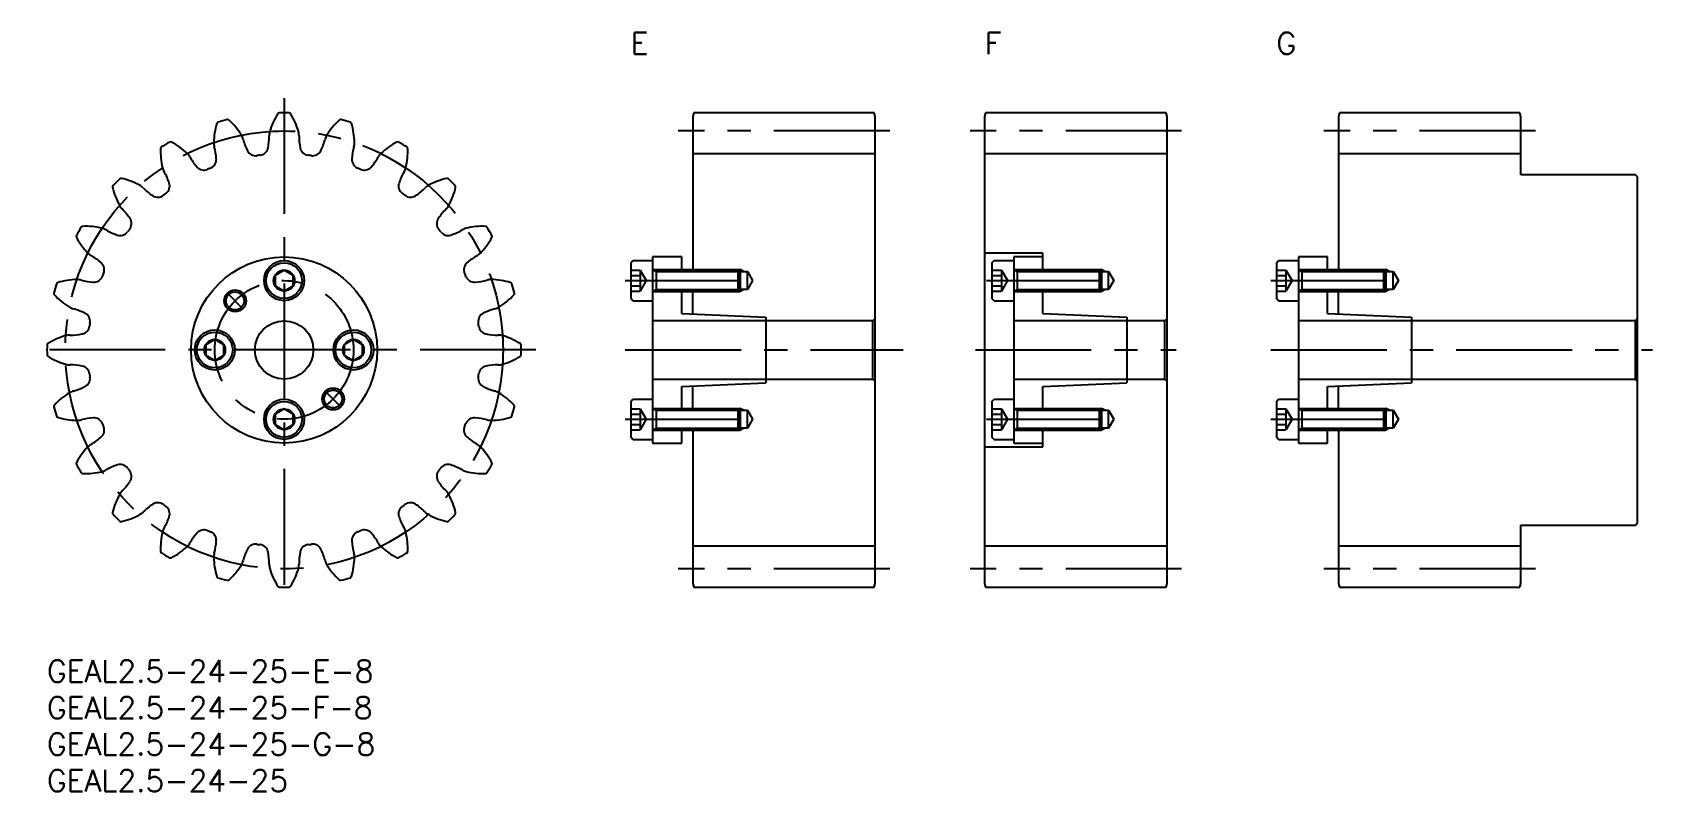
# Model space of a CAD drawing. Extents: x -2 to 220, y -18 to 86.
import ezdxf

# ---------------------------------------------------------------- set-up
doc = ezdxf.new("R2010")
doc.units = 0
doc.header["$LTSCALE"] = 0.5
doc.linetypes.add('CENTER', pattern=[50.8, 31.75, -6.35, 6.35, -6.35])
for name, color, linetype in [('MSM_CENTER', 1, 'CENTER'), ('MSM_CONTINUOUS', 7, 'CONTINUOUS'), ('MSM_NARROW', 5, 'CONTINUOUS'), ('MSM_PART_NUMBER', 7, 'CONTINUOUS')]:
    doc.layers.add(name, color=color, linetype=linetype)
doc.styles.get("Standard").update_dxf_attribs({"font": 'txt.shx', "height": 1, "bigfont": 'bigfont.shx'})

# ---------------------------------------------------------------- blocks, each defined once
blk = doc.blocks.new('*U3')
at = {"layer": 'MSM_PART_NUMBER'}
blk.add_text('GEAL2.5-24-25-F-8', height=3, dxfattribs=at).set_placement((0, -8))
blk = doc.blocks.new('*U4')
at = {"layer": 'MSM_PART_NUMBER'}
blk.add_text('GEAL2.5-24-25-E-8', height=3, dxfattribs=at).set_placement((0, -3))
blk = doc.blocks.new('*U5')
at = {"layer": 'MSM_PART_NUMBER'}
blk.add_text('GEAL2.5-24-25-G-8', height=3, dxfattribs=at).set_placement((0, -13))
blk = doc.blocks.new('*U6')
at = {"layer": 'MSM_PART_NUMBER'}
blk.add_text('E', height=3, dxfattribs=at).set_placement((80, 83))
blk = doc.blocks.new('*U7')
at = {"layer": 'MSM_PART_NUMBER'}
blk.add_text('G', height=3, dxfattribs=at).set_placement((168.5, 83))
blk = doc.blocks.new('*U8')
at = {"layer": 'MSM_PART_NUMBER'}
blk.add_text('GEAL2.5-24-25', height=3, dxfattribs=at).set_placement((0, -18))
blk = doc.blocks.new('*U9')
at = {"layer": 'MSM_PART_NUMBER'}
blk.add_text('F', height=3, dxfattribs=at).set_placement((128.5, 83))

msp = doc.modelspace()

# ---------------------------------------------------------------- linework, layer by layer
at = {"layer": 'MSM_CENTER'}
for p, q in [((32.5, 77), (32.5, 8)), ((115.5, 72.5), (86.5, 72.5)), ((155.5, 72.5), (126.5, 72.5)), ((204, 72.5), (175, 72.5)), ((79.25, 52), (97.12, 52)), ((128.75, 52), (146.62, 52)), ((167.75, 52), (185.62, 52)), ((24.67, 50.33), (26.9, 48.1)), ((67, 42.5), (-2, 42.5)), ((79.25, 42.5), (117.34, 42.5)), ((127.25, 42.5), (154.75, 42.5)), ((167.75, 42.5), (220.05, 42.5)), ((40.33, 34.67), (38.1, 36.9)), ((79.25, 33), (97.12, 33)), ((128.75, 33), (146.62, 33)), ((167.75, 33), (185.62, 33)), ((115.5, 12.5), (86.5, 12.5)), ((155.5, 12.5), (126.5, 12.5)), ((204, 12.5), (175, 12.5))]:
    msp.add_line(p, q, dxfattribs=at)
for radius in [30, 9.5]:
    msp.add_circle((32.5, 42.5), radius, dxfattribs=at)
at = {"layer": 'MSM_CONTINUOUS'}
for p, q in [((88.63, 75), (88.5, 74.5)), ((88.5, 74.5), (88.5, 53.5)), ((113.37, 75), (88.63, 75)), ((113.5, 74.5), (113.37, 75)), ((113.5, 10.5), (113.5, 74.5)), ((128.63, 75), (128.5, 74.5)), ((128.5, 74.5), (128.5, 10.5)), ((153.37, 75), (128.63, 75)), ((153.5, 74.5), (153.37, 75)), ((153.5, 10.5), (153.5, 74.5)), ((177.13, 75), (177, 74.5)), ((177, 74.5), (177, 53.5)), ((201.87, 75), (177.13, 75)), ((202, 74.5), (201.87, 75)), ((202, 66.5), (202, 74.5)), ((113.5, 69.37), (88.5, 69.37)), ((153.5, 69.37), (128.5, 69.37)), ((202, 69.37), (177, 69.37)), ((217.7, 66.5), (202, 66.5)), ((218, 66.2), (217.7, 66.5)), ((218, 18.8), (218, 66.2)), ((136.5, 55.75), (128.5, 55.75)), ((136.5, 53.5), (136.5, 55.75)), ((32.5, 53.44), (31.25, 52.72)), ((33.75, 52.72), (32.5, 53.44)), ((80, 54.45), (80.3, 54.75)), ((80, 54.45), (80, 49.55)), ((80, 53.44), (81.3, 53.44)), ((80.3, 54.75), (83, 54.75)), ((81.3, 53.44), (81.3, 50.56)), ((81.3, 53.44), (82.13, 52)), ((83, 55.25), (83, 29.75)), ((87, 55.25), (83, 55.25)), ((83, 53.5), (94.73, 53.5)), ((83.47, 53.5), (83.47, 50.5)), ((87, 53.5), (87, 55.25)), ((94.73, 50.5), (94.73, 53.5)), ((94.73, 53.5), (95, 53.23)), ((129.5, 54.45), (129.8, 54.75)), ((129.5, 54.45), (129.5, 49.55)), ((129.5, 53.44), (130.8, 53.44)), ((129.8, 54.75), (132.5, 54.75)), ((130.8, 53.44), (130.8, 50.56)), ((130.8, 53.44), (131.63, 52)), ((132.5, 55.25), (132.5, 29.75)), ((136.5, 55.25), (132.5, 55.25)), ((132.5, 53.5), (144.23, 53.5)), ((132.97, 53.5), (132.97, 50.5)), ((144.23, 50.5), (144.23, 53.5)), ((144.23, 53.5), (144.5, 53.23)), ((168.5, 54.45), (168.8, 54.75)), ((168.5, 54.45), (168.5, 49.55)), ((168.5, 53.44), (169.8, 53.44)), ((168.8, 54.75), (171.5, 54.75)), ((169.8, 53.44), (169.8, 50.56)), ((169.8, 53.44), (170.63, 52)), ((171.5, 55.25), (171.5, 29.75)), ((175.5, 55.25), (171.5, 55.25)), ((171.5, 53.5), (183.23, 53.5)), ((171.97, 53.5), (171.97, 50.5)), ((175.5, 53.5), (175.5, 55.25)), ((183.23, 50.5), (183.23, 53.5)), ((183.23, 53.5), (183.5, 53.23)), ((31.25, 52.72), (31.25, 51.28)), ((31.25, 51.28), (32.5, 50.56)), ((32.5, 50.56), (33.75, 51.28)), ((33.75, 51.28), (33.75, 52.72)), ((80, 52.72), (81.3, 52.72)), ((80, 51.28), (81.3, 51.28)), ((82.13, 52), (81.3, 50.56)), ((95, 53.23), (96, 53.23)), ((95, 53.23), (95, 50.77)), ((96, 50.77), (96, 53.23)), ((96, 53.23), (96.71, 52)), ((96.71, 52), (96, 50.77)), ((129.5, 52.72), (130.8, 52.72)), ((129.5, 51.28), (130.8, 51.28)), ((131.63, 52), (130.8, 50.56)), ((144.5, 53.23), (145.5, 53.23)), ((144.5, 53.23), (144.5, 50.77)), ((145.5, 50.77), (145.5, 53.23)), ((145.5, 53.23), (146.21, 52)), ((146.21, 52), (145.5, 50.77)), ((168.5, 52.72), (169.8, 52.72)), ((168.5, 51.28), (169.8, 51.28)), ((170.63, 52), (169.8, 50.56)), ((183.5, 53.23), (184.5, 53.23)), ((183.5, 53.23), (183.5, 50.77)), ((184.5, 50.77), (184.5, 53.23)), ((184.5, 53.23), (185.21, 52)), ((185.21, 52), (184.5, 50.77)), ((80, 50.56), (81.3, 50.56)), ((80.3, 49.25), (80, 49.55)), ((80.3, 49.25), (83, 49.25)), ((83, 50.5), (94.73, 50.5)), ((87, 47.5), (87, 50.5)), ((88.5, 47.43), (88.5, 50.5)), ((95, 50.77), (94.73, 50.5)), ((96, 50.77), (95, 50.77)), ((129.5, 50.56), (130.8, 50.56)), ((129.8, 49.25), (129.5, 49.55)), ((129.8, 49.25), (132.5, 49.25)), ((132.5, 50.5), (144.23, 50.5)), ((136.5, 47.5), (136.5, 50.5)), ((144.5, 50.77), (144.23, 50.5)), ((145.5, 50.77), (144.5, 50.77)), ((168.5, 50.56), (169.8, 50.56)), ((168.8, 49.25), (168.5, 49.55)), ((168.8, 49.25), (171.5, 49.25)), ((171.5, 50.5), (183.23, 50.5)), ((175.5, 47.5), (175.5, 50.5)), ((177, 47.43), (177, 50.5)), ((183.5, 50.77), (183.23, 50.5)), ((184.5, 50.77), (183.5, 50.77)), ((87, 47.5), (98.5, 47)), ((98.5, 47), (98.5, 38)), ((113.5, 46.8), (113.2, 46.5)), ((136.5, 47.5), (148, 47)), ((148, 47), (148, 38)), ((153.5, 46.8), (153.2, 46.5)), ((175.5, 47.5), (187, 47)), ((187, 47), (187, 38)), ((218, 46.8), (217.7, 46.5)), ((113.2, 46.5), (83, 46.5)), ((113.2, 38.5), (113.2, 46.5)), ((153.2, 46.5), (132.5, 46.5)), ((153.2, 38.5), (153.2, 46.5)), ((217.7, 46.5), (171.5, 46.5)), ((217.7, 38.5), (217.7, 46.5)), ((23, 43.94), (21.75, 43.22)), ((21.75, 43.22), (21.75, 41.78)), ((24.25, 43.22), (23, 43.94)), ((24.25, 41.78), (24.25, 43.22)), ((42, 43.94), (40.75, 43.22)), ((40.75, 43.22), (40.75, 41.78)), ((43.25, 43.22), (42, 43.94)), ((43.25, 41.78), (43.25, 43.22)), ((21.75, 41.78), (23, 41.06)), ((23, 41.06), (24.25, 41.78)), ((40.75, 41.78), (42, 41.06)), ((42, 41.06), (43.25, 41.78)), ((83, 38.5), (113.2, 38.5)), ((87, 37.5), (98.5, 38)), ((113.2, 38.5), (113.5, 38.2)), ((132.5, 38.5), (153.2, 38.5)), ((136.5, 37.5), (148, 38)), ((153.2, 38.5), (153.5, 38.2)), ((171.5, 38.5), (217.7, 38.5)), ((175.5, 37.5), (187, 38)), ((217.7, 38.5), (218, 38.2)), ((80, 35.45), (80.3, 35.75)), ((80.3, 35.75), (83, 35.75)), ((87, 34.5), (87, 37.5)), ((88.5, 34.5), (88.5, 37.57)), ((129.5, 35.45), (129.8, 35.75)), ((129.8, 35.75), (132.5, 35.75)), ((136.5, 34.5), (136.5, 37.5)), ((168.5, 35.45), (168.8, 35.75)), ((168.8, 35.75), (171.5, 35.75)), ((175.5, 34.5), (175.5, 37.5)), ((177, 34.5), (177, 37.57)), ((32.5, 34.44), (31.25, 33.72)), ((31.25, 33.72), (31.25, 32.28)), ((33.75, 33.72), (32.5, 34.44)), ((33.75, 32.28), (33.75, 33.72)), ((80, 35.45), (80, 30.55)), ((80, 34.44), (81.3, 34.44)), ((80, 33.72), (81.3, 33.72)), ((81.3, 34.44), (81.3, 31.56)), ((81.3, 34.44), (82.13, 33)), ((83, 34.5), (94.73, 34.5)), ((83.47, 34.5), (83.47, 31.5)), ((94.73, 31.5), (94.73, 34.5)), ((94.73, 34.5), (95, 34.23)), ((95, 34.23), (96, 34.23)), ((95, 34.23), (95, 31.77)), ((96, 31.77), (96, 34.23)), ((96, 34.23), (96.71, 33)), ((129.5, 35.45), (129.5, 30.55)), ((129.5, 34.44), (130.8, 34.44)), ((129.5, 33.72), (130.8, 33.72)), ((130.8, 34.44), (130.8, 31.56)), ((130.8, 34.44), (131.63, 33)), ((132.5, 34.5), (144.23, 34.5)), ((132.97, 34.5), (132.97, 31.5)), ((144.23, 31.5), (144.23, 34.5)), ((144.23, 34.5), (144.5, 34.23)), ((144.5, 34.23), (145.5, 34.23)), ((144.5, 34.23), (144.5, 31.77)), ((145.5, 31.77), (145.5, 34.23)), ((145.5, 34.23), (146.21, 33)), ((168.5, 35.45), (168.5, 30.55)), ((168.5, 34.44), (169.8, 34.44)), ((168.5, 33.72), (169.8, 33.72)), ((169.8, 34.44), (169.8, 31.56)), ((169.8, 34.44), (170.63, 33)), ((171.5, 34.5), (183.23, 34.5)), ((171.97, 34.5), (171.97, 31.5)), ((183.23, 31.5), (183.23, 34.5)), ((183.23, 34.5), (183.5, 34.23)), ((183.5, 34.23), (184.5, 34.23)), ((183.5, 34.23), (183.5, 31.77)), ((184.5, 31.77), (184.5, 34.23)), ((184.5, 34.23), (185.21, 33)), ((31.25, 32.28), (32.5, 31.56)), ((32.5, 31.56), (33.75, 32.28)), ((80, 32.28), (81.3, 32.28)), ((80, 31.56), (81.3, 31.56)), ((82.13, 33), (81.3, 31.56)), ((83, 31.5), (94.73, 31.5)), ((87, 29.75), (87, 31.5)), ((88.5, 31.5), (88.5, 10.5)), ((95, 31.77), (94.73, 31.5)), ((96, 31.77), (95, 31.77)), ((96.71, 33), (96, 31.77)), ((129.5, 32.28), (130.8, 32.28)), ((129.5, 31.56), (130.8, 31.56)), ((131.63, 33), (130.8, 31.56)), ((132.5, 31.5), (144.23, 31.5)), ((136.5, 29.25), (136.5, 31.5)), ((144.5, 31.77), (144.23, 31.5)), ((145.5, 31.77), (144.5, 31.77)), ((146.21, 33), (145.5, 31.77)), ((168.5, 32.28), (169.8, 32.28)), ((168.5, 31.56), (169.8, 31.56)), ((170.63, 33), (169.8, 31.56)), ((171.5, 31.5), (183.23, 31.5)), ((175.5, 29.75), (175.5, 31.5)), ((177, 31.5), (177, 10.5)), ((183.5, 31.77), (183.23, 31.5)), ((184.5, 31.77), (183.5, 31.77)), ((185.21, 33), (184.5, 31.77)), ((80.3, 30.25), (80, 30.55)), ((80.3, 30.25), (83, 30.25)), ((83, 29.75), (87, 29.75)), ((128.5, 29.25), (136.5, 29.25)), ((129.8, 30.25), (129.5, 30.55)), ((129.8, 30.25), (132.5, 30.25)), ((132.5, 29.75), (136.5, 29.75)), ((168.8, 30.25), (168.5, 30.55)), ((168.8, 30.25), (171.5, 30.25)), ((171.5, 29.75), (175.5, 29.75)), ((202, 10.5), (202, 18.5)), ((202, 18.5), (217.7, 18.5)), ((217.7, 18.5), (218, 18.8)), ((113.5, 15.62), (88.5, 15.62)), ((153.5, 15.62), (128.5, 15.62)), ((202, 15.62), (177, 15.62)), ((88.5, 10.5), (88.63, 10)), ((88.63, 10), (113.37, 10)), ((113.37, 10), (113.5, 10.5)), ((128.5, 10.5), (128.63, 10)), ((128.63, 10), (153.37, 10)), ((153.37, 10), (153.5, 10.5)), ((177, 10.5), (177.13, 10)), ((177.13, 10), (201.87, 10)), ((201.87, 10), (202, 10.5))]:
    msp.add_line(p, q, dxfattribs=at)
for centre, radius in [((32.5, 42.5), 12.75), ((32.5, 52), 2.75), ((32.5, 52), 2.45), ((32.5, 52), 1.44), ((25.78, 49.22), 1.23), ((23, 42.5), 2.75), ((23, 42.5), 2.45), ((32.5, 42.5), 4), ((42, 42.5), 2.75), ((42, 42.5), 2.45), ((23, 42.5), 1.44), ((42, 42.5), 1.44), ((32.5, 33), 2.75), ((39.22, 35.78), 1.23), ((32.5, 33), 2.45), ((32.5, 33), 1.44)]:
    msp.add_circle(centre, radius, dxfattribs=at)
for centre, radius, start, end in [((32.45, 70.7), 9.6, 162.7156, 178.75), ((23.53, 73.48), 0.25, 106.1552, 162.7156), ((32.5, 42.5), 32.5, 103.8448, 106.1552), ((24.78, 73.81), 0.25, 47.2844, 103.8448), ((18.44, 66.94), 9.6, 31.25, 47.2844), ((39.75, 69.75), 9.6, 147.7156, 163.75), ((31.85, 74.74), 0.25, 91.1552, 147.7156), ((32.5, 42.5), 32.5, 88.8448, 91.1552), ((33.15, 74.74), 0.25, 32.2844, 88.8448), ((25.25, 69.75), 9.6, 16.25, 32.2844), ((46.56, 66.94), 9.6, 132.7156, 148.75), ((40.22, 73.81), 0.25, 76.1552, 132.7156), ((32.5, 42.5), 32.5, 73.8448, 76.1552), ((41.47, 73.48), 0.25, 17.2844, 73.8448), ((32.55, 70.7), 9.6, 1.25, 17.2844), ((24.9, 70.86), 2.04, 14.556, 31.25), ((34.62, 73.39), 8, 194.556, 206.7233), ((22.46, 71.79), 8, 348.2767, 0.444), ((32.5, 71.86), 2.04, 163.75, 180.444), ((32.5, 71.86), 2.04, 359.556, 16.25), ((42.54, 71.79), 8, 179.556, 191.7233), ((30.38, 73.39), 8, 333.2767, 345.444), ((40.1, 70.86), 2.04, 148.75, 165.444), ((25.16, 69.73), 9.6, 177.7156, 193.75), ((15.82, 70.1), 0.25, 121.1552, 177.7156), ((32.5, 42.5), 32.5, 118.8448, 121.1552), ((16.94, 70.75), 0.25, 62.2844, 118.8448), ((12.59, 62.47), 9.6, 46.25, 62.2844), ((17.82, 67.93), 2.04, 29.556, 46.25), ((26.55, 72.88), 8, 209.556, 221.7233), ((24.9, 70.86), 2.04, 178.75, 195.444), ((15.22, 68.19), 8, 3.2767, 15.444), ((28.59, 70.35), 1.25, 206.7233, 277.9863), ((32.5, 42.5), 26.88, 97.0137, 97.9863), ((29.07, 70.41), 1.25, 277.0137, 348.2767), ((35.93, 70.41), 1.25, 191.7233, 262.9863), ((32.5, 42.5), 26.88, 82.0137, 82.9863), ((36.41, 70.35), 1.25, 262.0137, 333.2767), ((49.78, 68.19), 8, 164.556, 176.7233), ((40.1, 70.86), 2.04, 344.556, 1.25), ((38.45, 72.88), 8, 318.2767, 330.444), ((47.18, 67.93), 2.04, 133.75, 150.444), ((52.41, 62.47), 9.6, 117.7156, 133.75), ((48.06, 70.75), 0.25, 61.1552, 117.7156), ((32.5, 42.5), 32.5, 58.8448, 61.1552), ((39.84, 69.73), 9.6, 346.25, 2.2844), ((49.18, 70.1), 0.25, 2.2844, 58.8448), ((17.82, 67.93), 2.04, 193.75, 210.444), ((9.16, 62.84), 8, 18.2767, 30.444), ((21.52, 68.39), 1.25, 221.7233, 292.9863), ((32.5, 42.5), 26.88, 112.0137, 112.9863), ((21.96, 68.57), 1.25, 292.0137, 3.2767), ((43.04, 68.57), 1.25, 176.7233, 247.9863), ((32.5, 42.5), 26.87, 67.0137, 67.9863), ((43.48, 68.39), 1.25, 247.0137, 318.2767), ((55.84, 62.84), 8, 149.556, 161.7233), ((47.18, 67.93), 2.04, 329.556, 346.25), ((9.24, 64.84), 0.25, 136.1552, 192.7156), ((18.36, 66.9), 9.6, 192.7156, 208.75), ((32.5, 42.5), 32.5, 133.8448, 136.1552), ((10.16, 65.76), 0.25, 77.2844, 133.8448), ((8.1, 56.64), 9.6, 61.25, 77.2844), ((11.74, 63.26), 2.04, 44.556, 61.25), ((18.89, 70.31), 8, 224.556, 236.7233), ((15.57, 64.96), 1.25, 307.0137, 18.2767), ((49.43, 64.96), 1.25, 161.7233, 232.9863), ((46.11, 70.31), 8, 303.2767, 315.444), ((53.26, 63.26), 2.04, 118.75, 135.444), ((56.9, 56.64), 9.6, 102.7156, 118.75), ((54.84, 65.76), 0.25, 46.1552, 102.7156), ((32.5, 42.5), 32.5, 43.8448, 46.1552), ((46.64, 66.9), 9.6, 331.25, 347.2844), ((55.76, 64.84), 0.25, 347.2844, 43.8448), ((11.74, 63.26), 2.04, 208.75, 225.444), ((15.19, 64.67), 1.25, 236.7233, 307.9863), ((32.5, 42.5), 26.88, 127.0137, 127.9863), ((32.5, 42.5), 26.88, 52.0137, 52.9863), ((49.81, 64.67), 1.25, 232.0137, 303.2767), ((53.26, 63.26), 2.04, 314.556, 331.25), ((4.69, 56.11), 8, 33.2767, 45.444), ((10.33, 59.81), 1.25, 322.0137, 33.2767), ((54.67, 59.81), 1.25, 146.7233, 217.9863), ((60.31, 56.11), 8, 134.556, 146.7233), ((4.25, 58.06), 0.25, 151.1552, 207.7156), ((32.5, 42.5), 32.5, 148.8448, 151.1552), ((12.53, 62.41), 9.6, 207.7156, 223.75), ((4.9, 59.18), 0.25, 92.2844, 148.8448), ((5.27, 49.84), 9.6, 76.25, 92.2844), ((7.07, 57.18), 2.04, 59.556, 76.25), ((12.16, 65.84), 8, 239.556, 251.7233), ((10.04, 59.43), 1.25, 251.7233, 322.9863), ((32.5, 42.5), 26.88, 142.0137, 142.9863), ((32.5, 42.5), 26.88, 37.0137, 37.9863), ((54.96, 59.43), 1.25, 217.0137, 288.2767), ((52.84, 65.84), 8, 288.2767, 300.444), ((57.93, 57.18), 2.04, 103.75, 120.444), ((59.73, 49.84), 9.6, 87.7156, 103.75), ((52.47, 62.41), 9.6, 316.25, 332.2844), ((60.1, 59.18), 0.25, 31.1552, 87.7156), ((32.5, 42.5), 32.5, 28.8448, 31.1552), ((60.75, 58.06), 0.25, 332.2844, 28.8448), ((7.07, 57.18), 2.04, 223.75, 240.444), ((57.93, 57.18), 2.04, 299.556, 316.25), ((2.12, 48.45), 8, 48.2767, 60.444), ((6.61, 53.48), 1.25, 337.0137, 48.2767), ((58.39, 53.48), 1.25, 131.7233, 202.9863), ((62.88, 48.45), 8, 119.556, 131.7233), ((32.5, 42.5), 32.5, 163.8448, 166.1552), ((1.52, 51.47), 0.25, 107.2844, 163.8448), ((4.3, 42.55), 9.6, 91.25, 107.2844), ((4.14, 50.1), 2.04, 74.556, 91.25), ((6.81, 59.78), 8, 254.556, 266.7233), ((6.43, 53.04), 1.25, 266.7233, 337.9863), ((32.5, 42.5), 26.88, 157.0137, 157.9863), ((32.5, 42.5), 26.88, 22.0137, 22.9863), ((58.57, 53.04), 1.25, 202.0137, 273.2767), ((58.19, 59.78), 8, 273.2767, 285.444), ((60.86, 50.1), 2.04, 88.75, 105.444), ((60.7, 42.55), 9.6, 72.7156, 88.75), ((63.48, 51.47), 0.25, 16.1552, 72.7156), ((32.5, 42.5), 32.5, 13.8448, 16.1552), ((1.19, 50.22), 0.25, 166.1552, 222.7156), ((8.06, 56.56), 9.6, 222.7156, 238.75), ((56.94, 56.56), 9.6, 301.25, 317.2844), ((63.81, 50.22), 0.25, 317.2844, 13.8448), ((4.14, 50.1), 2.04, 238.75, 255.444), ((1.61, 40.38), 8, 63.2767, 75.444), ((4.65, 46.41), 1.25, 352.0137, 63.2767), ((60.35, 46.41), 1.25, 116.7233, 187.9863), ((63.39, 40.38), 8, 104.556, 116.7233), ((60.86, 50.1), 2.04, 284.556, 301.25), ((5.25, 35.25), 9.6, 106.25, 122.2844), ((3.14, 42.5), 2.04, 89.556, 106.25), ((3.21, 52.54), 8, 269.556, 281.7233), ((4.59, 45.93), 1.25, 281.7233, 352.9863), ((32.5, 42.5), 26.87, 172.0137, 172.9863), ((32.5, 42.5), 26.87, 7.0137, 7.9863), ((60.41, 45.93), 1.25, 187.0137, 258.2767), ((61.79, 52.54), 8, 258.2767, 270.444), ((61.86, 42.5), 2.04, 73.75, 90.444), ((59.75, 35.25), 9.6, 57.7156, 73.75), ((32.5, 42.5), 32.5, 178.8448, 181.1552), ((0.26, 43.15), 0.25, 122.2844, 178.8448), ((64.74, 43.15), 0.25, 1.1552, 57.7156), ((32.5, 42.5), 32.5, 358.8448, 1.1552), ((0.26, 41.85), 0.25, 181.1552, 237.7156), ((5.25, 49.75), 9.6, 237.7156, 253.75), ((3.14, 42.5), 2.04, 253.75, 270.444), ((3.21, 32.46), 8, 78.2767, 90.444), ((4.59, 39.07), 1.25, 7.0137, 78.2767), ((60.41, 39.07), 1.25, 101.7233, 172.9863), ((61.79, 32.46), 8, 89.556, 101.7233), ((61.86, 42.5), 2.04, 269.556, 286.25), ((59.75, 49.75), 9.6, 286.25, 302.2844), ((64.74, 41.85), 0.25, 302.2844, 358.8448), ((4.65, 38.59), 1.25, 296.7233, 7.9863), ((32.5, 42.5), 26.87, 187.0137, 187.9863), ((60.35, 38.59), 1.25, 172.0137, 243.2767), ((32.5, 42.5), 26.87, 352.0137, 352.9863), ((8.06, 28.44), 9.6, 121.25, 137.2844), ((4.14, 34.9), 2.04, 104.556, 121.25), ((1.61, 44.62), 8, 284.556, 296.7233), ((63.39, 44.62), 8, 243.2767, 255.444), ((60.86, 34.9), 2.04, 58.75, 75.444), ((56.94, 28.44), 9.6, 42.7156, 58.75), ((1.19, 34.78), 0.25, 137.2844, 193.8448), ((32.5, 42.5), 32.5, 193.8448, 196.1552), ((1.52, 33.53), 0.25, 196.1552, 252.7156), ((63.48, 33.53), 0.25, 287.2844, 343.8448), ((32.5, 42.5), 32.5, 343.8448, 346.1552), ((63.81, 34.78), 0.25, 346.1552, 42.7156), ((4.3, 42.45), 9.6, 252.7156, 268.75), ((4.14, 34.9), 2.04, 268.75, 285.444), ((6.81, 25.22), 8, 93.2767, 105.444), ((6.43, 31.96), 1.25, 22.0137, 93.2767), ((6.61, 31.52), 1.25, 311.7233, 22.9863), ((32.5, 42.5), 26.88, 202.0137, 202.9863), ((58.39, 31.52), 1.25, 157.0137, 228.2767), ((32.5, 42.5), 26.87, 337.0137, 337.9863), ((58.57, 31.96), 1.25, 86.7233, 157.9863), ((58.19, 25.22), 8, 74.556, 86.7233), ((60.86, 34.9), 2.04, 254.556, 271.25), ((60.7, 42.45), 9.6, 271.25, 287.2844), ((12.53, 22.59), 9.6, 136.25, 152.2844), ((7.07, 27.82), 2.04, 119.556, 136.25), ((2.12, 36.55), 8, 299.556, 311.7233), ((62.88, 36.55), 8, 228.2767, 240.444), ((57.93, 27.82), 2.04, 43.75, 60.444), ((52.47, 22.59), 9.6, 27.7156, 43.75), ((4.25, 26.94), 0.25, 152.2844, 208.8448), ((32.5, 42.5), 32.5, 208.8448, 211.1552), ((12.16, 19.16), 8, 108.2767, 120.444), ((10.04, 25.57), 1.25, 37.0137, 108.2767), ((54.96, 25.57), 1.25, 71.7233, 142.9863), ((52.84, 19.16), 8, 59.556, 71.7233), ((32.5, 42.5), 32.5, 328.8448, 331.1552), ((60.75, 26.94), 0.25, 331.1552, 27.7156), ((4.9, 25.82), 0.25, 211.1552, 267.7156), ((5.27, 35.16), 9.6, 267.7156, 283.75), ((7.07, 27.82), 2.04, 283.75, 300.444), ((4.69, 28.89), 8, 314.556, 326.7233), ((32.5, 42.5), 26.87, 217.0137, 217.9863), ((10.33, 25.19), 1.25, 326.7233, 37.9863), ((54.67, 25.19), 1.25, 142.0137, 213.2767), ((60.31, 28.89), 8, 213.2767, 225.444), ((32.5, 42.5), 26.87, 322.0137, 322.9863), ((57.93, 27.82), 2.04, 239.556, 256.25), ((59.73, 35.16), 9.6, 256.25, 272.2844), ((60.1, 25.82), 0.25, 272.2844, 328.8448), ((18.36, 18.1), 9.6, 151.25, 167.2844), ((11.74, 21.74), 2.04, 134.556, 151.25), ((53.26, 21.74), 2.04, 28.75, 45.444), ((46.64, 18.1), 9.6, 12.7156, 28.75), ((9.24, 20.16), 0.25, 167.2844, 223.8448), ((32.5, 42.5), 32.5, 223.8448, 226.1552), ((11.74, 21.74), 2.04, 298.75, 315.444), ((18.89, 14.69), 8, 123.2767, 135.444), ((15.19, 20.33), 1.25, 52.0137, 123.2767), ((32.5, 42.5), 26.88, 232.0137, 232.9863), ((15.57, 20.04), 1.25, 341.7233, 52.9863), ((49.43, 20.04), 1.25, 127.0137, 198.2767), ((32.5, 42.5), 26.88, 307.0137, 307.9863), ((49.81, 20.33), 1.25, 56.7233, 127.9863), ((46.11, 14.69), 8, 44.556, 56.7233), ((53.26, 21.74), 2.04, 224.556, 241.25), ((32.5, 42.5), 32.5, 313.8448, 316.1552), ((55.76, 20.16), 0.25, 316.1552, 12.7156), ((10.16, 19.24), 0.25, 226.1552, 282.7156), ((8.1, 28.36), 9.6, 282.7156, 298.75), ((17.82, 17.07), 2.04, 149.556, 166.25), ((9.16, 22.16), 8, 329.556, 341.7233), ((21.52, 16.61), 1.25, 67.0137, 138.2767), ((43.48, 16.61), 1.25, 41.7233, 112.9863), ((55.84, 22.16), 8, 198.2767, 210.444), ((47.18, 17.07), 2.04, 13.75, 30.444), ((56.9, 28.36), 9.6, 241.25, 257.2844), ((54.84, 19.24), 0.25, 257.2844, 313.8448), ((25.16, 15.27), 9.6, 166.25, 182.2844), ((12.59, 22.53), 9.6, 297.7156, 313.75), ((17.82, 17.07), 2.04, 313.75, 330.444), ((26.55, 12.12), 8, 138.2767, 150.444), ((32.5, 42.5), 26.88, 247.0137, 247.9863), ((21.96, 16.43), 1.25, 356.7233, 67.9863), ((15.22, 16.81), 8, 344.556, 356.7233), ((28.59, 14.65), 1.25, 82.0137, 153.2767), ((32.5, 42.5), 26.88, 262.0137, 262.9863), ((29.07, 14.59), 1.25, 11.7233, 82.9863), ((35.93, 14.59), 1.25, 97.0137, 168.2767), ((32.5, 42.5), 26.88, 277.0137, 277.9863), ((36.41, 14.65), 1.25, 26.7233, 97.9863), ((43.04, 16.43), 1.25, 112.0137, 183.2767), ((49.78, 16.81), 8, 183.2767, 195.444), ((32.5, 42.5), 26.88, 292.0137, 292.9863), ((38.45, 12.12), 8, 29.556, 41.7233), ((47.18, 17.07), 2.04, 209.556, 226.25), ((52.41, 22.53), 9.6, 226.25, 242.2844), ((39.84, 15.27), 9.6, 357.7156, 13.75), ((15.82, 14.9), 0.25, 182.2844, 238.8448), ((32.5, 42.5), 32.5, 238.8448, 241.1552), ((16.94, 14.25), 0.25, 241.1552, 297.7156), ((24.9, 14.14), 2.04, 164.556, 181.25), ((32.45, 14.3), 9.6, 181.25, 197.2844), ((24.9, 14.14), 2.04, 328.75, 345.444), ((34.62, 11.61), 8, 153.2767, 165.444), ((22.46, 13.21), 8, 359.556, 11.7233), ((42.54, 13.21), 8, 168.2767, 180.444), ((30.38, 11.61), 8, 14.556, 26.7233), ((40.1, 14.14), 2.04, 194.556, 211.25), ((32.55, 14.3), 9.6, 342.7156, 358.75), ((40.1, 14.14), 2.04, 358.75, 15.444), ((48.06, 14.25), 0.25, 242.2844, 298.8448), ((32.5, 42.5), 32.5, 298.8448, 301.1552), ((49.18, 14.9), 0.25, 301.1552, 357.7156), ((23.53, 11.52), 0.25, 197.2844, 253.8448), ((32.5, 42.5), 32.5, 253.8448, 256.1552), ((18.44, 18.06), 9.6, 312.7156, 328.75), ((32.5, 13.14), 2.04, 179.556, 196.25), ((39.75, 15.25), 9.6, 196.25, 212.2844), ((25.25, 15.25), 9.6, 327.7156, 343.75), ((32.5, 13.14), 2.04, 343.75, 0.444), ((46.56, 18.06), 9.6, 211.25, 227.2844), ((32.5, 42.5), 32.5, 283.8448, 286.1552), ((41.47, 11.52), 0.25, 286.1552, 342.7156), ((24.78, 11.19), 0.25, 256.1552, 312.7156), ((31.85, 10.26), 0.25, 212.2844, 268.8448), ((32.5, 42.5), 32.5, 268.8448, 271.1552), ((33.15, 10.26), 0.25, 271.1552, 327.7156), ((40.22, 11.19), 0.25, 227.2844, 283.8448)]:
    msp.add_arc(centre, radius, start, end, dxfattribs=at)
at = {"layer": 'MSM_NARROW'}
for p, q in [((83, 53.5), (83.47, 53.23)), ((94.73, 53.5), (95, 53.5)), ((95, 50.5), (95, 53.5)), ((95.47, 53.23), (95, 53.5)), ((132.5, 53.5), (132.97, 53.23)), ((144.23, 53.5), (144.5, 53.5)), ((144.5, 50.5), (144.5, 53.5)), ((144.97, 53.23), (144.5, 53.5)), ((171.5, 53.5), (171.97, 53.23)), ((183.23, 53.5), (183.5, 53.5)), ((183.5, 50.5), (183.5, 53.5)), ((183.97, 53.23), (183.5, 53.5)), ((83.47, 53.23), (95, 53.23)), ((132.97, 53.23), (144.5, 53.23)), ((171.97, 53.23), (183.5, 53.23)), ((83, 50.5), (83.47, 50.77)), ((83.47, 50.77), (95, 50.77)), ((94.73, 50.5), (95, 50.5)), ((95.47, 50.77), (95, 50.5)), ((132.5, 50.5), (132.97, 50.77)), ((132.97, 50.77), (144.5, 50.77)), ((144.23, 50.5), (144.5, 50.5)), ((144.97, 50.77), (144.5, 50.5)), ((171.5, 50.5), (171.97, 50.77)), ((171.97, 50.77), (183.5, 50.77)), ((183.23, 50.5), (183.5, 50.5)), ((183.97, 50.77), (183.5, 50.5)), ((83, 34.5), (83.47, 34.23)), ((83.47, 34.23), (95, 34.23)), ((94.73, 34.5), (95, 34.5)), ((95, 31.5), (95, 34.5)), ((95.47, 34.23), (95, 34.5)), ((132.5, 34.5), (132.97, 34.23)), ((132.97, 34.23), (144.5, 34.23)), ((144.23, 34.5), (144.5, 34.5)), ((144.5, 31.5), (144.5, 34.5)), ((144.97, 34.23), (144.5, 34.5)), ((171.5, 34.5), (171.97, 34.23)), ((171.97, 34.23), (183.5, 34.23)), ((183.23, 34.5), (183.5, 34.5)), ((183.5, 31.5), (183.5, 34.5)), ((183.97, 34.23), (183.5, 34.5)), ((83, 31.5), (83.47, 31.77)), ((83.47, 31.77), (95, 31.77)), ((94.73, 31.5), (95, 31.5)), ((95.47, 31.77), (95, 31.5)), ((132.5, 31.5), (132.97, 31.77)), ((132.97, 31.77), (144.5, 31.77)), ((144.23, 31.5), (144.5, 31.5)), ((144.97, 31.77), (144.5, 31.5)), ((171.5, 31.5), (171.97, 31.77)), ((171.97, 31.77), (183.5, 31.77)), ((183.23, 31.5), (183.5, 31.5)), ((183.97, 31.77), (183.5, 31.5))]:
    msp.add_line(p, q, dxfattribs=at)
for centre in [(25.78, 49.22), (39.22, 35.78)]:
    msp.add_circle(centre, 1.5, dxfattribs=at)

# ---------------------------------------------------------------- block references
at = {"layer": 'MSM_CONTINUOUS'}
for name in ['*U6', '*U9', '*U7', '*U4', '*U3', '*U5', '*U8']:
    msp.add_blockref(name, (0, 0), dxfattribs=at)

doc.saveas('drawing.dxf')
